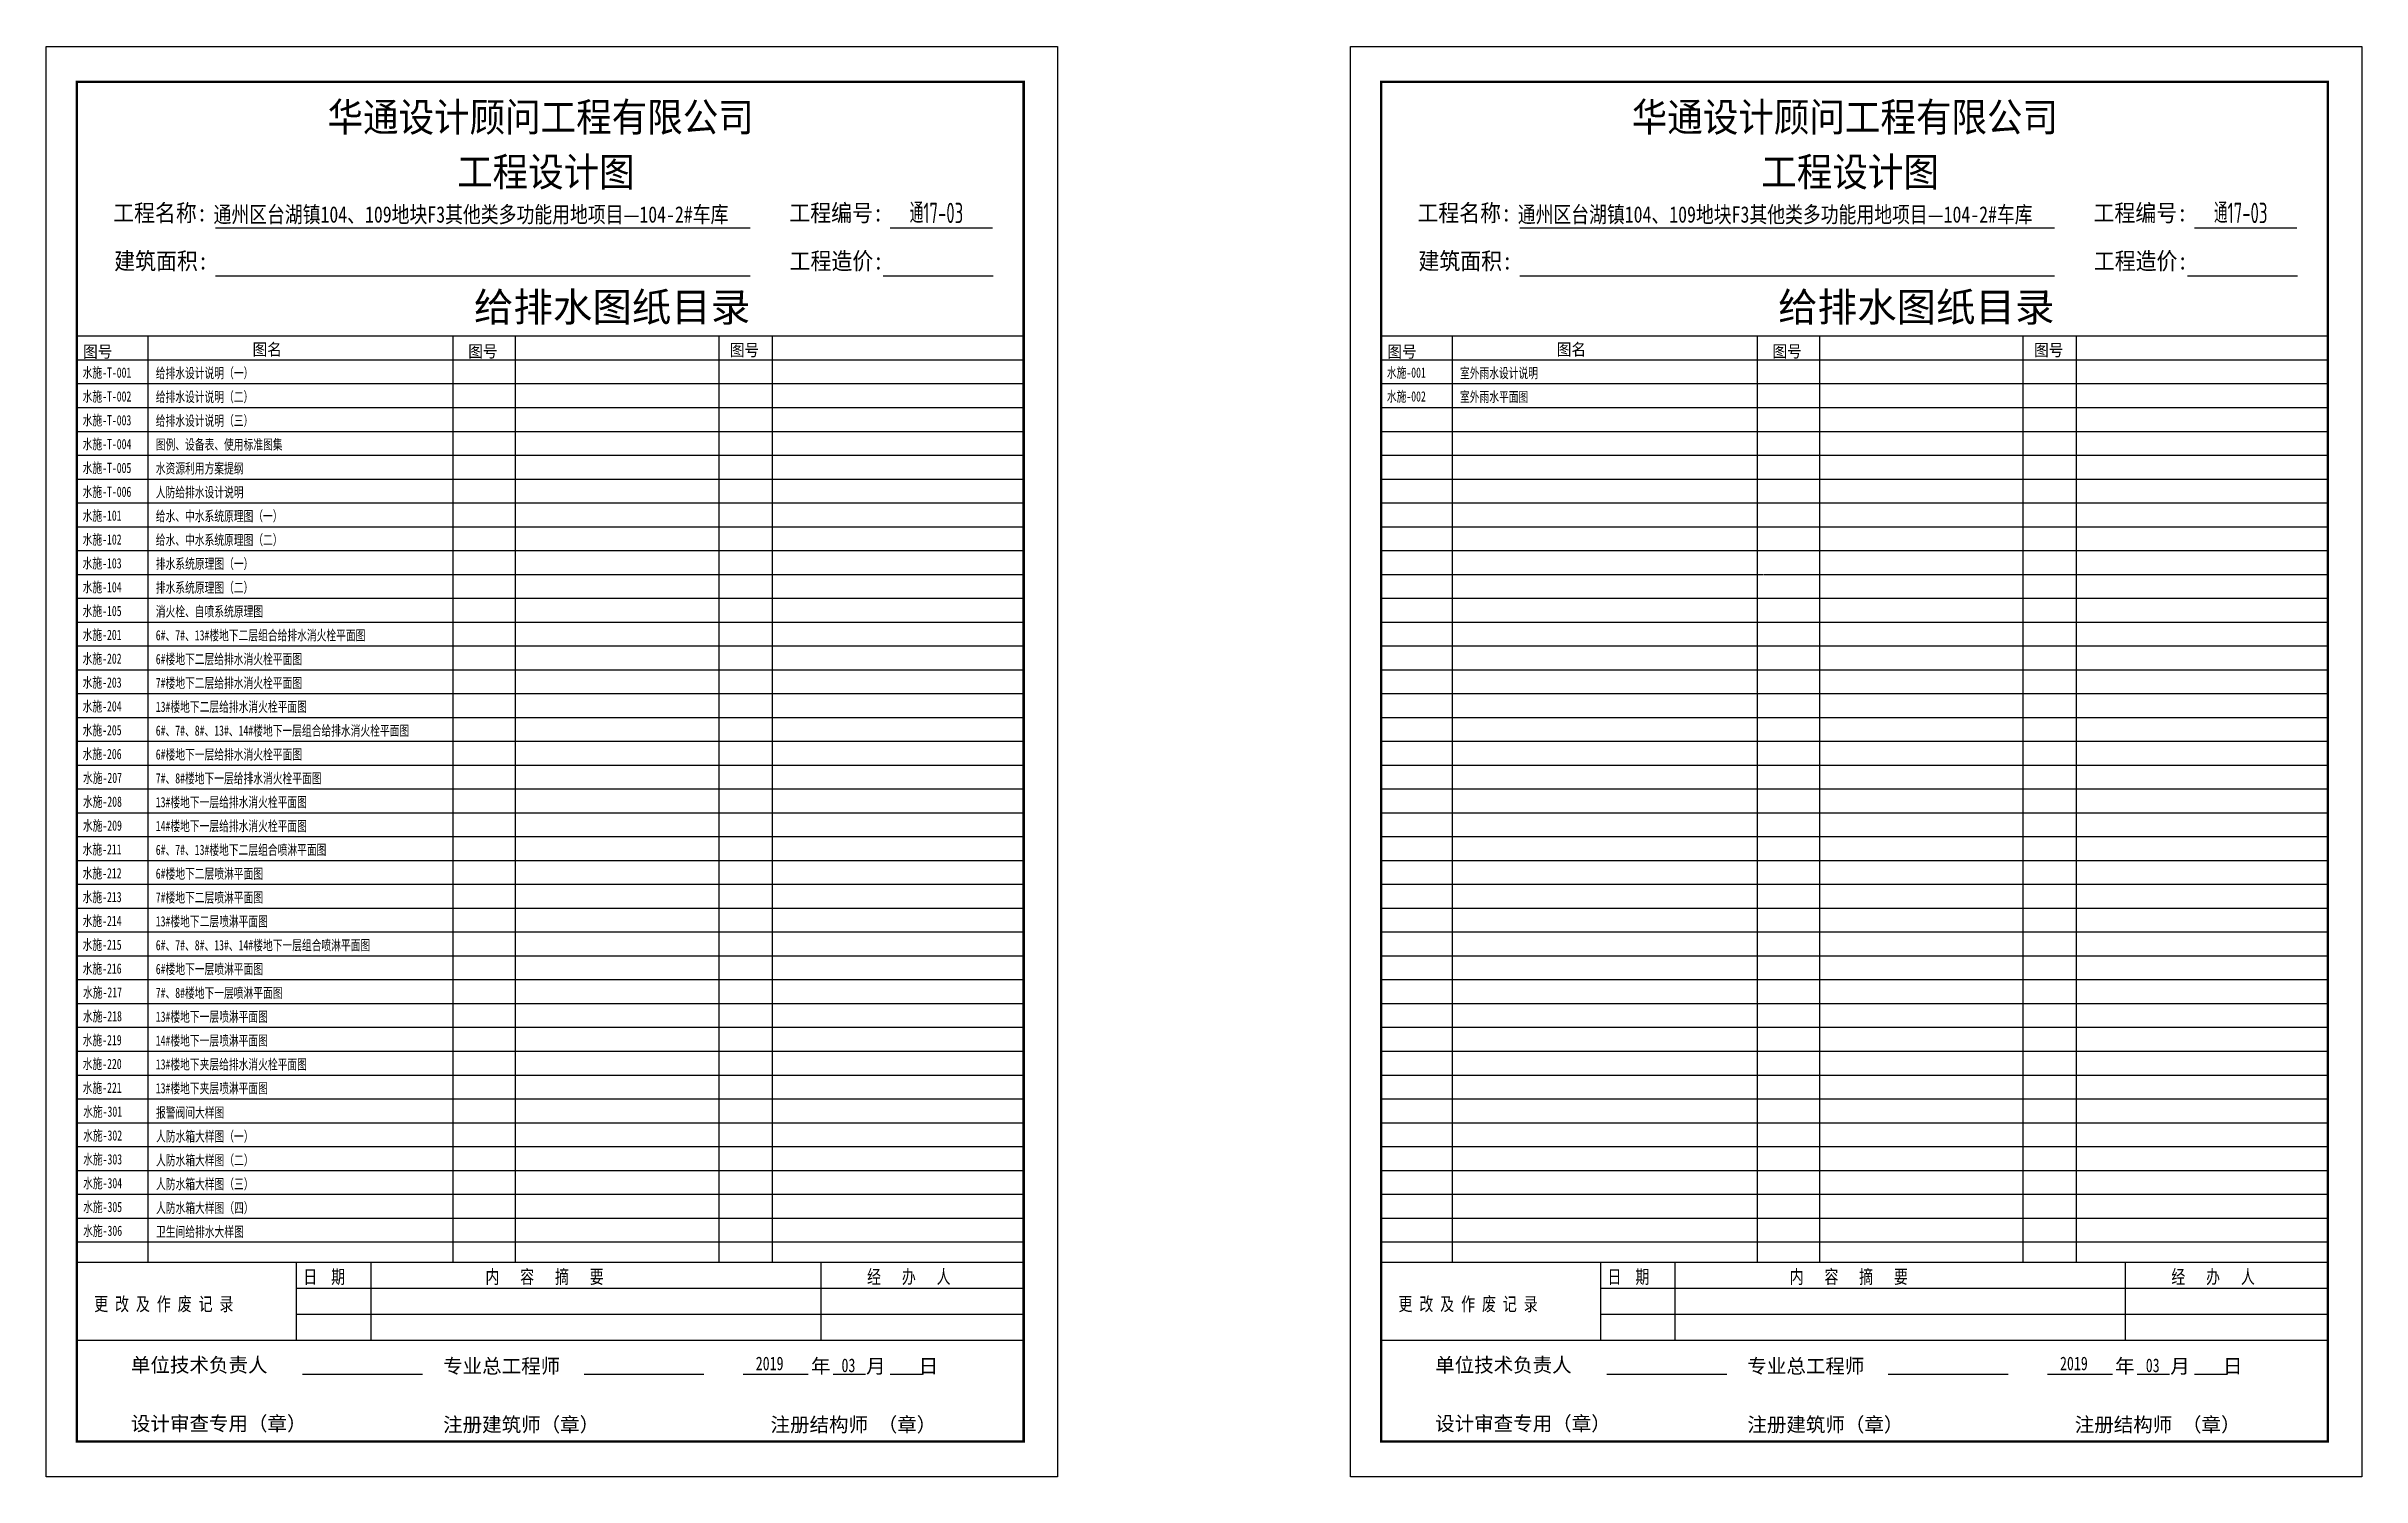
# Model space of a CAD drawing. Extents: x 41314 to 109322, y 38242 to 80242.
import ezdxf
from ezdxf.enums import TextEntityAlignment as Align

# ---------------------------------------------------------------- set-up
doc = ezdxf.new("R2010")
doc.units = 0
doc.header["$LTSCALE"] = 1000
doc.header["$MEASUREMENT"] = 0
doc.layers.add('PUB_TEXT', color=7, linetype='Continuous')
doc.styles.add('-黑体', font='simhei.ttf', dxfattribs={"width": 0.8})
doc.styles.add('_JD', font='ros1.shx', dxfattribs={"width": 0.8, "bigfont": 'JD.shx'})
doc.styles.add('H1', font='')
doc.styles.get('H1').set_extended_font_data('SimSun')

msp = doc.modelspace()

# ---------------------------------------------------------------- linework, layer by layer
at = {"color": 4}
for p, q in [((46286, 74914), (61988, 74914)), ((66099, 74914), (69106, 74914)), ((84594, 74914), (100296, 74914)), ((104407, 74914), (107414, 74914)), ((46286, 73502), (61988, 73502)), ((46286, 73502), (58320, 73502)), ((65896, 73502), (69127, 73502)), ((65896, 73502), (69106, 73502)), ((84594, 73502), (100296, 73502)), ((84594, 73502), (96629, 73502)), ((104204, 73502), (107435, 73502)), ((104204, 73502), (107414, 73502)), ((48657, 44537), (48657, 42247)), ((50844, 44537), (50844, 42247)), ((86966, 44537), (86966, 42247)), ((89152, 44537), (89152, 42247)), ((48657, 43774), (70022, 43774)), ((86966, 43774), (108331, 43774)), ((48657, 43010), (70022, 43010)), ((86966, 43010), (108331, 43010)), ((48841, 41252), (52365, 41252)), ((57109, 41252), (60632, 41252)), ((61784, 41252), (63693, 41252)), ((64422, 41252), (65372, 41252)), ((66098, 41252), (67048, 41252)), ((87150, 41252), (90674, 41252)), ((95417, 41252), (98941, 41252)), ((100092, 41252), (102001, 41252)), ((102730, 41252), (103680, 41252)), ((104407, 41252), (105357, 41252))]:
    msp.add_line(p, q, dxfattribs=at)
for p, q in [((42208, 71737), (70016, 71737)), ((44307, 44537), (44307, 71737)), ((53256, 71737), (53256, 44537)), ((55093, 44537), (55093, 71737)), ((61065, 71737), (61065, 44537)), ((62642, 44537), (62642, 71737)), ((80516, 71737), (108324, 71737)), ((82615, 44537), (82615, 71737)), ((91565, 71737), (91565, 44537)), ((93402, 44537), (93402, 71737)), ((99374, 71737), (99374, 44537)), ((100950, 44537), (100950, 71737)), ((42208, 71037), (70016, 71037)), ((80516, 71037), (108324, 71037)), ((42208, 70337), (53450, 70337)), ((53450, 70337), (70016, 70337)), ((80516, 70337), (91758, 70337)), ((91758, 70337), (108324, 70337)), ((42208, 69637), (53450, 69637)), ((53450, 69637), (70016, 69637)), ((80516, 69637), (91758, 69637)), ((91758, 69637), (108324, 69637)), ((42208, 68937), (53450, 68937)), ((53450, 68937), (70016, 68937)), ((80516, 68937), (91758, 68937)), ((91758, 68937), (108324, 68937)), ((42208, 68237), (53450, 68237)), ((53450, 68237), (70016, 68237)), ((80516, 68237), (91758, 68237)), ((91758, 68237), (108324, 68237)), ((42208, 67537), (53450, 67537)), ((53450, 67537), (70016, 67537)), ((80516, 67537), (91758, 67537)), ((91758, 67537), (108324, 67537)), ((42208, 66837), (70016, 66837)), ((80516, 66837), (108324, 66837)), ((42214, 66137), (53450, 66137)), ((53450, 66137), (70016, 66137)), ((80522, 66137), (91758, 66137)), ((91758, 66137), (108324, 66137)), ((42208, 65437), (70016, 65437)), ((80516, 65437), (108324, 65437)), ((42202, 64737), (53438, 64737)), ((53450, 64737), (70016, 64737)), ((80511, 64737), (91747, 64737)), ((91758, 64737), (108324, 64737)), ((42214, 64037), (53450, 64037)), ((53450, 64037), (70016, 64037)), ((80522, 64037), (91758, 64037)), ((91758, 64037), (108324, 64037)), ((42208, 63337), (53450, 63337)), ((53450, 63337), (70016, 63337)), ((80516, 63337), (91758, 63337)), ((91758, 63337), (108324, 63337)), ((42214, 62637), (70016, 62637)), ((80522, 62637), (108324, 62637)), ((42208, 61937), (70016, 61937)), ((80516, 61937), (108324, 61937)), ((42208, 61237), (70016, 61237)), ((80516, 61237), (108324, 61237)), ((42208, 60537), (70016, 60537)), ((80516, 60537), (108324, 60537)), ((42208, 59837), (70016, 59837)), ((80516, 59837), (108324, 59837)), ((42208, 59137), (70016, 59137)), ((80516, 59137), (108324, 59137)), ((42208, 58437), (70016, 58437)), ((80516, 58437), (108324, 58437)), ((42208, 57737), (70016, 57737)), ((80516, 57737), (108324, 57737)), ((42214, 57037), (70016, 57037)), ((80522, 57037), (108324, 57037)), ((42208, 56337), (70016, 56337)), ((80516, 56337), (108324, 56337)), ((42208, 55637), (70016, 55637)), ((80516, 55637), (108324, 55637)), ((42208, 54937), (70016, 54937)), ((80516, 54937), (108324, 54937)), ((42208, 54237), (70016, 54237)), ((80516, 54237), (108324, 54237)), ((42214, 53537), (70016, 53537)), ((80522, 53537), (108324, 53537)), ((42208, 52837), (70016, 52837)), ((80516, 52837), (108324, 52837)), ((42208, 52137), (70016, 52137)), ((80516, 52137), (108324, 52137)), ((42208, 51437), (70016, 51437)), ((80516, 51437), (108324, 51437)), ((42208, 50737), (70016, 50737)), ((80516, 50737), (108324, 50737)), ((42214, 50037), (70016, 50037)), ((80522, 50037), (108324, 50037)), ((42214, 49337), (70016, 49337)), ((80522, 49337), (108324, 49337)), ((42214, 48637), (70016, 48637)), ((80522, 48637), (108324, 48637)), ((42214, 47937), (70016, 47937)), ((80522, 47937), (108324, 47937)), ((42214, 47237), (70016, 47237)), ((80522, 47237), (108324, 47237)), ((42214, 46537), (70016, 46537)), ((80522, 46537), (108324, 46537)), ((42208, 45837), (70016, 45837)), ((80516, 45837), (108324, 45837)), ((42214, 45137), (70016, 45137)), ((80522, 45137), (108324, 45137)), ((64066, 44537), (64066, 42247)), ((102374, 44537), (102374, 42247))]:
    msp.add_line(p, q)
for points in [[(71014, 38242), (41314, 38242), (41314, 80242), (71014, 80242)], [(109322, 38242), (79622, 38242), (79622, 80242), (109322, 80242)]]:
    msp.add_lwpolyline(points, close=True)
at = {"color": 4, "const_width": 71.6}
for points in [[(42214, 39276), (42214, 79199), (70022, 79199), (70022, 39276)], [(80522, 39276), (80522, 79199), (108331, 79199), (108331, 39276)]]:
    msp.add_lwpolyline(points, close=True, dxfattribs=at)
at = {"color": 4, "const_width": 33.4}
for points in [[(42214, 44537), (70022, 44537)], [(80522, 44537), (108331, 44537)], [(42214, 42247), (70022, 42247)], [(80522, 42247), (108331, 42247)]]:
    msp.add_lwpolyline(points, dxfattribs=at)

# ---------------------------------------------------------------- texts
at = {"style": '-黑体'}
for s, height, width, p in [('华通设计顾问工程有限公司', 850, 0.9, (49573, 77739)), ('华通设计顾问工程有限公司', 850, 0.9, (87882, 77739)), ('工程设计图', 850, 0.9, (53379, 76131)), ('工程设计图', 850, 0.9, (91687, 76131)), ('工程名称:', 500, 0.9, (43279, 75101)), ('通州区台湖镇104、109地块F3其他类多功能用地项目—104-2#车库', 480, 0.8, (46225, 75066)), ('工程编号:', 500, 0.9, (63138, 75101)), ('工程名称:', 500, 0.9, (81588, 75101)), ('通州区台湖镇104、109地块F3其他类多功能用地项目—104-2#车库', 480, 0.8, (84534, 75066)), ('工程编号:', 500, 0.9, (101446, 75101)), ('建筑面积:', 500, 0.9, (43309, 73689)), ('工程造价:', 500, 0.9, (63147, 73689)), ('建筑面积:', 500, 0.9, (81617, 73689)), ('工程造价:', 500, 0.9, (101455, 73689))]:
    msp.add_text(s, height=height, dxfattribs=dict(at, width=width)).set_placement(p)
at = {"style": '_JD', "width": 0.7}
for p in [(67461, 75050), (105769, 75050)]:
    msp.add_text('通17-03', height=600, dxfattribs=at).set_placement(p, align=Align.CENTER)
at = {"style": 'H1'}
for s, height, p in [('给排水图纸目录', 850, (53875, 72162)), ('给排水图纸目录', 850, (92183, 72162)), ('单位技术负责人', 420, (43800, 41312)), ('专业总工程师', 420, (52970, 41281)), ('年', 420, (63772, 41281)), ('月', 420, (65393, 41281)), ('日', 420, (66938, 41281)), ('单位技术负责人', 420, (82108, 41312)), ('专业总工程师', 420, (91278, 41281)), ('年', 420, (102081, 41281)), ('月', 420, (103702, 41281)), ('日', 420, (105246, 41281)), ('设计审查专用（章）', 420, (43800, 39593)), ('注册建筑师（章）', 420, (52970, 39562)), ('注册结构师 （章）', 420, (62586, 39562)), ('设计审查专用（章）', 420, (82108, 39593)), ('注册建筑师（章）', 420, (91278, 39562)), ('注册结构师 （章）', 420, (100894, 39562))]:
    msp.add_text(s, height=height, dxfattribs=at).set_placement(p)
at = {"layer": 'PUB_TEXT'}
for s, height, style, width, p in [('图号', 350, '-黑体', 0.9, (42396, 71104)), ('图名', 350, '-黑体', 0.9, (47373, 71167)), ('图号', 350, '-黑体', 0.9, (53708, 71112)), ('图号', 350, '-黑体', 0.9, (61392, 71150)), ('图号', 350, '-黑体', 0.9, (80705, 71104)), ('图名', 350, '-黑体', 0.9, (85681, 71167)), ('图号', 350, '-黑体', 0.9, (92017, 71112)), ('图号', 350, '-黑体', 0.9, (99701, 71150)), ('水施-T-001', 300, 'H1', 0.7, (42381, 70513)), ('给排水设计说明（一）', 300, 'H1', 0.7, (44530, 70500)), ('水施-001', 300, 'H1', 0.7, (80689, 70513)), ('室外雨水设计说明', 300, 'H1', 0.7, (82838, 70500)), ('水施-T-002', 300, 'H1', 0.7, (42381, 69813)), ('给排水设计说明（二）', 300, 'H1', 0.7, (44530, 69800)), ('水施-002', 300, 'H1', 0.7, (80689, 69813)), ('室外雨水平面图', 300, 'H1', 0.7, (82838, 69800)), ('水施-T-003', 300, 'H1', 0.7, (42381, 69113)), ('给排水设计说明（三）', 300, 'H1', 0.7, (44530, 69100)), ('水施-T-004', 300, 'H1', 0.7, (42381, 68413)), ('图例、设备表、使用标准图集', 300, 'H1', 0.7, (44530, 68400)), ('水施-T-005', 300, 'H1', 0.7, (42381, 67713)), ('水资源利用方案提纲', 300, 'H1', 0.7, (44530, 67700)), ('水施-T-006', 300, 'H1', 0.7, (42381, 67013)), ('人防给排水设计说明', 300, 'H1', 0.7, (44530, 67000)), ('水施-101', 300, 'H1', 0.7, (42381, 66313)), ('给水、中水系统原理图（一）', 300, 'H1', 0.7, (44530, 66300)), ('水施-102', 300, 'H1', 0.7, (42381, 65613)), ('给水、中水系统原理图（二）', 300, 'H1', 0.7, (44530, 65600)), ('水施-103', 300, 'H1', 0.7, (42381, 64913)), ('排水系统原理图（一）', 300, 'H1', 0.7, (44530, 64900)), ('水施-104', 300, 'H1', 0.7, (42381, 64213)), ('排水系统原理图（二）', 300, 'H1', 0.7, (44530, 64200)), ('水施-105', 300, 'H1', 0.7, (42381, 63513)), ('消火栓、自喷系统原理图', 300, 'H1', 0.7, (44530, 63500)), ('水施-201', 300, 'H1', 0.7, (42381, 62813)), ('6#、7#、13#楼地下二层组合给排水消火栓平面图', 300, 'H1', 0.7, (44530, 62800)), ('水施-202', 300, 'H1', 0.7, (42381, 62113)), ('6#楼地下二层给排水消火栓平面图', 300, 'H1', 0.7, (44530, 62100)), ('水施-203', 300, 'H1', 0.7, (42381, 61413)), ('7#楼地下二层给排水消火栓平面图', 300, 'H1', 0.7, (44530, 61400)), ('水施-204', 300, 'H1', 0.7, (42381, 60713)), ('13#楼地下二层给排水消火栓平面图', 300, 'H1', 0.7, (44530, 60700)), ('水施-205', 300, 'H1', 0.7, (42381, 60013)), ('6#、7#、8#、13#、14#楼地下一层组合给排水消火栓平面图', 300, 'H1', 0.7, (44530, 60000)), ('水施-206', 300, 'H1', 0.7, (42381, 59313)), ('6#楼地下一层给排水消火栓平面图', 300, 'H1', 0.7, (44530, 59300)), ('水施-207', 300, 'H1', 0.7, (42393, 58613)), ('7#、8#楼地下一层给排水消火栓平面图', 300, 'H1', 0.7, (44530, 58600)), ('水施-208', 300, 'H1', 0.7, (42390, 57913)), ('13#楼地下一层给排水消火栓平面图', 300, 'H1', 0.7, (44530, 57900)), ('水施-209', 300, 'H1', 0.7, (42390, 57213)), ('14#楼地下一层给排水消火栓平面图', 300, 'H1', 0.7, (44530, 57200)), ('水施-211', 300, 'H1', 0.7, (42381, 56513)), ('6#、7#、13#楼地下二层组合喷淋平面图', 300, 'H1', 0.7, (44530, 56500)), ('水施-212', 300, 'H1', 0.7, (42381, 55813)), ('6#楼地下二层喷淋平面图', 300, 'H1', 0.7, (44530, 55800)), ('水施-213', 300, 'H1', 0.7, (42381, 55113)), ('7#楼地下二层喷淋平面图', 300, 'H1', 0.7, (44530, 55100)), ('水施-214', 300, 'H1', 0.7, (42381, 54413)), ('13#楼地下二层喷淋平面图', 300, 'H1', 0.7, (44530, 54400)), ('水施-215', 300, 'H1', 0.7, (42381, 53713)), ('6#、7#、8#、13#、14#楼地下一层组合喷淋平面图', 300, 'H1', 0.7, (44530, 53700)), ('水施-216', 300, 'H1', 0.7, (42381, 53013)), ('6#楼地下一层喷淋平面图', 300, 'H1', 0.7, (44530, 53000)), ('水施-217', 300, 'H1', 0.7, (42393, 52313)), ('7#、8#楼地下一层喷淋平面图', 300, 'H1', 0.7, (44530, 52300)), ('水施-218', 300, 'H1', 0.7, (42390, 51613)), ('13#楼地下一层喷淋平面图', 300, 'H1', 0.7, (44530, 51600)), ('水施-219', 300, 'H1', 0.7, (42383, 50913)), ('14#楼地下一层喷淋平面图', 300, 'H1', 0.7, (44530, 50900)), ('水施-220', 300, 'H1', 0.7, (42383, 50213)), ('13#楼地下夹层给排水消火栓平面图', 300, 'H1', 0.7, (44530, 50200)), ('水施-221', 300, 'H1', 0.7, (42383, 49513)), ('13#楼地下夹层喷淋平面图', 300, 'H1', 0.7, (44530, 49500)), ('水施-301', 300, 'H1', 0.7, (42396, 48813)), ('报警阀间大样图', 300, 'H1', 0.7, (44537, 48786)), ('水施-302', 300, 'H1', 0.7, (42396, 48113)), ('人防水箱大样图（一）', 300, 'H1', 0.7, (44537, 48086)), ('水施-303', 300, 'H1', 0.7, (42396, 47413)), ('人防水箱大样图（二）', 300, 'H1', 0.7, (44537, 47386)), ('水施-304', 300, 'H1', 0.7, (42396, 46713)), ('人防水箱大样图（三）', 300, 'H1', 0.7, (44537, 46686)), ('水施-305', 300, 'H1', 0.7, (42396, 46013)), ('人防水箱大样图（四）', 300, 'H1', 0.7, (44537, 45986)), ('水施-306', 300, 'H1', 0.7, (42396, 45313)), ('卫生间给排水大样图', 300, 'H1', 0.7, (44537, 45286)), ('日  期', 400, '-黑体', 0.75, (48863, 43913)), ('内   容   摘   要', 400, '-黑体', 0.75, (54212, 43913)), ('经   办   人', 400, '-黑体', 0.75, (65423, 43913)), ('日  期', 400, '-黑体', 0.75, (87171, 43913)), ('内   容   摘   要', 400, '-黑体', 0.75, (92520, 43913)), ('经   办   人', 400, '-黑体', 0.75, (103732, 43913)), ('更 改 及 作 废 记 录', 400, '-黑体', 0.75, (42721, 43114)), ('更 改 及 作 废 记 录', 400, '-黑体', 0.75, (81030, 43114)), ('2019', 400, '-黑体', 0.75, (62152, 41368)), ('03', 400, '-黑体', 0.75, (64671, 41313)), ('2019', 400, '-黑体', 0.75, (100461, 41368)), ('03', 400, '-黑体', 0.75, (102980, 41313))]:
    msp.add_text(s, height=height, dxfattribs=dict(at, style=style, width=width)).set_placement(p)

doc.saveas('drawing.dxf')
